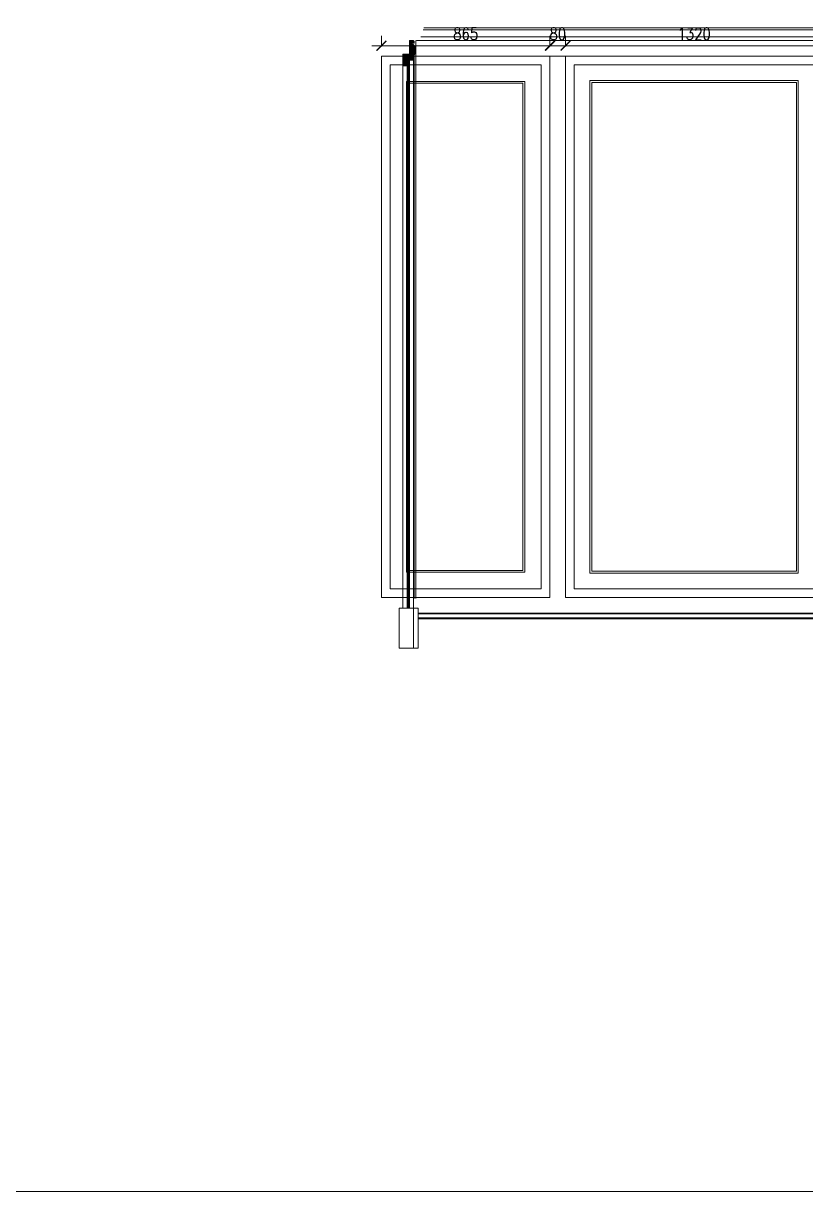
# Model space of a CAD drawing. Header units: inches. Extents: x -20583 to 399182, y -24453 to 525552.
# Drawn here: x 37880 to 41901, y 30138 to 36147 of the extents above; entities that cross this region are included whole.
import ezdxf

# ---------------------------------------------------------------- set-up
doc = ezdxf.new("R2010")
doc.units = ezdxf.units.IN
doc.header["$LTSCALE"] = 1000
doc.header["$MEASUREMENT"] = 0
doc.header["$PDMODE"] = 35
doc.linetypes.add('HIDDEN2', pattern=[0.1875, 0.125, -0.0625])
for name, color, linetype, lineweight in [('GRC', 41, 'Continuous', 0), ('Sanitaire', 253, 'Continuous', 0), ('WOOD HATCH', 32, 'Continuous', 5), ('Wood treillis', 111, 'Continuous', 0)]:
    doc.layers.add(name, color=color, linetype=linetype, lineweight=lineweight)
doc.layers.add('WOOD 01', color=34, linetype='Continuous')
doc.layers.add('WOOD 02', color=32, linetype='Continuous')
doc.styles.add('ZZ-Dim All', font='romans.shx', dxfattribs={"width": 0.8})
doc.dimstyles.new('DIM-100', dxfattribs={"dimscale": 50, "dimtxt": 1.25, "dimasz": 1, "dimexe": 1, "dimexo": 1, "dimgap": 0.6, "dimtad": 1, "dimdec": 0, "dimrnd": 5, "dimdsep": 46, "dimtxsty": 'ZZ-Dim All', "dimblk1": 'ARCHTICK', "dimblk2": 'ARCHTICK', "dimsah": 1, "dimcen": 1, "dimdle": 1, "dimclrd": 256, "dimclre": 8, "dimclrt": 256, "dimazin": 2, "dimtfac": 1, "dimtdec": 0, "dimtix": 1, "dimtmove": 2, "dimatfit": 2, "dimfxl": 0.1, "dimtolj": 1, "dimtzin": 0, "dimlwd": -1, "dimlwe": -1, "dimarcsym": 0})

# ---------------------------------------------------------------- blocks, each defined once
blk = doc.blocks.new('_ARCHTICK')
at = {"color": 0, "linetype": 'ByBlock', "const_width": 0.15}
blk.add_lwpolyline([(-0.5, -0.5), (0.5, 0.5)], dxfattribs=at)
blk = doc.blocks.new('*D299')
at = {"layer": 'Defpoints', "color": 0, "transparency": 16777216}
for p in [(40586.87275149027, 36032.4999999221), (39720.24344430433, 35978.86699609306, 4.462596440762281e-06), (40586.87275149027, 35978.86699609307, 4.462596440762281e-06)]:
    blk.add_point(p, dxfattribs=at)
at = {"layer": 'Wood treillis', "color": 8, "linetype": 'HIDDEN2', "transparency": 16777216}
for p, q in [((39720.24344430433, 36028.86699609306), (39720.24344430433, 36082.4999999221)), ((40586.87275149027, 36028.86699609307), (40586.87275149027, 36082.4999999221))]:
    blk.add_line(p, q, dxfattribs=at)
at = {"layer": 'Wood treillis', "transparency": 16777216}
blk.add_line((39670.24344430433, 36032.4999999221), (40636.87275149027, 36032.4999999221), dxfattribs=at)
at = {"layer": 'Wood treillis', "transparency": 16777216, "xscale": 50, "yscale": 50, "zscale": 50, "rotation": 180}
blk.add_blockref('_ARCHTICK', (39720.24344430433, 36032.4999999221), dxfattribs=at)
at = {"layer": 'Wood treillis', "transparency": 16777216, "xscale": 50, "yscale": 50, "zscale": 50}
blk.add_blockref('_ARCHTICK', (40586.87275149027, 36032.4999999221), dxfattribs=at)
at = {"layer": 'Wood treillis', "transparency": 16777216, "insert": (40153.5580978973, 36093.7499999221), "char_height": 62.5, "attachment_point": 5, "style": 'ZZ-Dim All'}
blk.add_mtext('\\A1;865', dxfattribs=at)
blk = doc.blocks.new('*D300')
at = {"layer": 'Defpoints', "color": 0, "transparency": 16777216}
for p in [(40666.87275149033, 36032.4999999221), (40586.87275149027, 35978.86699609307, 4.462596440762281e-06), (40666.87275149033, 35978.86699609311, 4.462596440762281e-06)]:
    blk.add_point(p, dxfattribs=at)
at = {"layer": 'Wood treillis', "color": 8, "linetype": 'HIDDEN2', "transparency": 16777216}
for p, q in [((40586.87275149027, 36028.86699609307), (40586.87275149027, 36082.4999999221)), ((40666.87275149033, 36028.86699609311), (40666.87275149033, 36082.4999999221))]:
    blk.add_line(p, q, dxfattribs=at)
at = {"layer": 'Wood treillis', "transparency": 16777216}
for p, q in [((40586.87275149027, 36032.4999999221), (40536.87275149027, 36032.4999999221)), ((40586.87275149027, 36032.4999999221), (40666.87275149033, 36032.4999999221)), ((40666.87275149033, 36032.4999999221), (40716.87275149033, 36032.4999999221))]:
    blk.add_line(p, q, dxfattribs=at)
at = {"layer": 'Wood treillis', "transparency": 16777216, "xscale": 50, "yscale": 50, "zscale": 50}
blk.add_blockref('_ARCHTICK', (40586.87275149027, 36032.4999999221), dxfattribs=at)
at = {"layer": 'Wood treillis', "transparency": 16777216, "xscale": 50, "yscale": 50, "zscale": 50, "rotation": 180}
blk.add_blockref('_ARCHTICK', (40666.87275149033, 36032.4999999221), dxfattribs=at)
at = {"layer": 'Wood treillis', "transparency": 16777216, "insert": (40626.8727514903, 36093.7499999221), "char_height": 62.5, "attachment_point": 5, "style": 'ZZ-Dim All'}
blk.add_mtext('\\A1;80', dxfattribs=at)
blk = doc.blocks.new('*D301')
at = {"layer": 'Defpoints', "color": 0, "transparency": 16777216}
for p in [(41988.61093725765, 36032.4999999221), (40666.87275149033, 35978.86699609311, 4.462596440762281e-06), (41988.61093725765, 35978.86699609311, 4.462596440762281e-06)]:
    blk.add_point(p, dxfattribs=at)
at = {"layer": 'Wood treillis', "color": 8, "linetype": 'HIDDEN2', "transparency": 16777216}
for p, q in [((40666.87275149033, 36028.86699609311), (40666.87275149033, 36082.4999999221)), ((41988.61093725765, 36028.86699609311), (41988.61093725765, 36082.4999999221))]:
    blk.add_line(p, q, dxfattribs=at)
at = {"layer": 'Wood treillis', "transparency": 16777216}
blk.add_line((40616.87275149033, 36032.4999999221), (42038.61093725765, 36032.4999999221), dxfattribs=at)
at = {"layer": 'Wood treillis', "transparency": 16777216, "xscale": 50, "yscale": 50, "zscale": 50, "rotation": 180}
blk.add_blockref('_ARCHTICK', (40666.87275149033, 36032.4999999221), dxfattribs=at)
at = {"layer": 'Wood treillis', "transparency": 16777216, "xscale": 50, "yscale": 50, "zscale": 50}
blk.add_blockref('_ARCHTICK', (41988.61093725765, 36032.4999999221), dxfattribs=at)
at = {"layer": 'Wood treillis', "transparency": 16777216, "insert": (41327.74184437399, 36093.7499999221), "char_height": 62.5, "attachment_point": 5, "style": 'ZZ-Dim All'}
blk.add_mtext('\\A1;1320', dxfattribs=at)

msp = doc.modelspace()

# ---------------------------------------------------------------- hatches: boundary and pattern name
at = {"layer": 'WOOD HATCH', "lineweight": 0}
h = msp.add_hatch(dxfattribs=at)
h.set_pattern_fill('ANSI31', color=256, scale=20, angle=-270)
h.set_pattern_definition([(315.0000000000001, (63874.66788250743, 56241.47980415424), (1.767766952966368, 1.76776695296637), [])])
edge = h.paths.add_edge_path()
edge.add_arc((39855.43256988615, 36009.02145237643), 41.33739634733789, -46.21401280418121, -0.21420572075561495, ccw=False)
edge.add_line((39884.03666883643, 35979.17876717522), (39879.03666883644, 35979.17876717522))
edge.add_line((39879.03666883643, 35979.17876717517), (39879.0366688364, 35972.86690894885))
edge.add_line((39879.03666883637, 35972.8669089488), (39889.03666883642, 35972.86690894877))
edge.add_line((39889.03666883643, 35972.86690894897), (39889.03666883642, 35962.86690894898))
edge.add_arc((39890.21021474194, 35957.69146670109), 5.306826966505923, 102.7759351759692, 167.2030701107479)
edge.add_line((39885.03520286037, 35958.86690894885), (39865.03520286035, 35958.86690894888))
edge.add_line((39865.03520286042, 35958.86690894885), (39865.03520286042, 36008.86690894882))
edge.add_line((39865.03520286042, 36008.86690894891), (39865.03520286042, 36058.86690894888))
edge.add_line((39865.03520286042, 36058.86690894885), (39885.03520286044, 36058.86690894882))
edge.add_arc((39890.21021474194, 36060.04235119662), 5.30682696650643, 192.7969298892519, 257.224064824031)
edge.add_line((39889.03666883643, 36054.86690894885), (39889.03666883642, 36044.86690894887))
edge.add_line((39889.03666883649, 36044.86690894885), (39879.03666883644, 36044.86690894888))
edge.add_line((39879.03666883637, 36044.86690894891), (39879.0366688364, 36038.5550507226))
edge.add_line((39879.03666883631, 36038.55505072254), (39884.0366688363, 36038.55505072254))
edge.add_arc((39855.43256988609, 36008.71236552128), 41.33739634733737, 0.2142057207556718, 46.21401280418121, ccw=False)
h = msp.add_hatch(dxfattribs=at)
h.set_pattern_fill('ANSI31', color=256, scale=20, angle=-270)
h.set_pattern_definition([(135, (61467.67238829314, -7371.837274342968), (-1.767766952966368, -1.76776695296637), [])])
edge = h.paths.add_edge_path()
edge.add_line((39860.9335380086, 35962.86690890869), (39860.93353800854, 35937.63608656391))
edge.add_line((39860.93353800854, 35937.63608656391), (39856.93353800854, 35937.63608656391))
edge.add_arc((39853.32044856851, 35937.25042081522), 3.633614367458071, -95.90493682968258, 6.0927543843495755, ccw=False)
edge.add_line((39852.94662870333, 35933.63608656397), (39852.94662870333, 35929.63608656415))
edge.add_line((39852.94662870333, 35929.63608656415), (39830.93353800866, 35929.63608656409))
edge.add_line((39830.93353800866, 35929.63608656409), (39830.93353800866, 35989.63608656391))
edge.add_line((39830.93353800866, 35989.63608656391), (39865.04132605629, 35989.63608656403))
edge.add_line((39865.04132605629, 35989.63608656403), (39865.04132831795, 35962.86690890869))
edge.add_line((39865.04132831795, 35962.86690890869), (39860.9335380086, 35962.86690890869))

# ---------------------------------------------------------------- linework, layer by layer
at = {"layer": 'GRC', "lineweight": 0}
for p, q in [((49215.94262019551, 36123.53757253113, 5.50582695359656e-06), (39939.01461599936, 36123.53687626995, 4.60504562069656e-06)), ((49249.84952174389, 36058.86699609311, 5.50582695359656e-06), (39900.2077095689, 36058.86699609306, 5.50582695359656e-06)), ((49227.95557407703, 36078.66657070471, 5.50582695359656e-06), (39922.1016572357, 36078.66730398765, 5.50582695359656e-06)), ((49215.94262019545, 36114.89655839487, 5.50582695359656e-06), (39934.11461111729, 36114.89655839487, 5.50582695359656e-06))]:
    msp.add_line(p, q, dxfattribs=at)
at = {"layer": 'GRC', "lineweight": 0, "elevation": 4.462596440762281e-06}
for points in [[(40586.87275149033, 33193.61669927933), (39720.24344430445, 33193.86669927921), (39720.24344430433, 35978.86699609306), (40586.87275149027, 35978.86699609311)], [(41988.61093725765, 35978.86699609311), (40666.87275149033, 35978.86699609311), (40666.87275149033, 33193.86652871808), (41988.61093725765, 33193.86652871814)], [(40541.87275149027, 33238.86626035323), (39765.24344430433, 33238.86669927927), (39765.24344430439, 35933.86699609311), (40541.87275149033, 35933.86699609311)], [(41943.6109372577, 35933.86699609311), (40711.87275149027, 35933.86699609306), (40711.87275149027, 33238.86652871802), (41943.6109372577, 33238.86409079992)], [(40457.08275149035, 33323.65669927931), (39850.03344430431, 33323.65669927937), (39850.03344430437, 35849.07699609314), (40457.08275149035, 35849.07699609314)], [(40447.08275149041, 33333.65669927931), (39860.03344430448, 33333.65669927931), (39860.03344430454, 35839.07699609308), (40447.08275149047, 35839.07699609308)], [(41863.6109372577, 35853.86699609306), (40791.87275149021, 35853.86699609306), (40791.87275149027, 33318.86652871808), (41863.6109372577, 33318.86652871814)], [(41853.6109372577, 35843.866996093), (40801.87275149027, 35843.86699609306), (40801.87275149027, 33328.86652871814), (41853.6109372577, 33328.86652871808)]]:
    msp.add_lwpolyline(points, close=True, dxfattribs=at)
at = {"layer": 'Sanitaire', "color": 1}
msp.add_lwpolyline([(9699.582835498, 49213.38909278448), (87186.26423816543, 49213.38909278448), (87186.26423816543, 30138.13204251441), (9699.582835498, 30138.13204251441)], close=True, dxfattribs=at)
at = {"layer": 'WOOD 01', "lineweight": 0, "ltscale": 500}
for p, q in [((39896.76967734552, 36058.86690894885, 5.53617587629656e-06), (39896.76967734552, 33188.86652872605, 7.466017072896561e-06)), ((39896.76967734552, 36058.86690894885, 5.53617587629656e-06), (39896.76967734552, 33188.86652872605, 7.466017072896561e-06)), ((39889.03666883643, 36012.86690894885, 5.53617587629656e-06), (39889.03666883637, 33188.86652872611, 7.43508582429656e-06)), ((39856.93353800854, 35937.63608656391, 5.50582695359656e-06), (39856.9335380086, 33138.86652872611, 7.38777123119656e-06)), ((39860.93353800854, 35937.63608656391, 5.50582695359656e-06), (39860.93353800848, 33138.86652872611, 7.38777123119656e-06)), ((39865.03520286042, 35958.86690894885, 5.53617587629656e-06), (39865.03520286037, 33138.86652872611, 7.43239615049656e-06)), ((39885.03520286037, 35958.86690894885, 5.53617587629656e-06), (39885.03520286037, 32933.86652872605, 7.57024193199656e-06)), ((39830.93353800866, 35929.63608656409, 5.50582695359656e-06), (39830.93353800866, 33138.86652872611, 7.382391883696561e-06)), ((39852.94662870333, 35929.63608656415, 5.50582695359656e-06), (39852.94662870333, 33138.86652872611, 7.382391883696561e-06)), ((43037.74492215598, 33113.86652871848, 2.420600265362281e-06), (39909.03616109613, 33113.86652871848, 3.46383077819656e-06)), ((43037.74492215604, 33110.86652871837, 2.420600265362281e-06), (39909.03616109613, 33110.86652871843, 3.46383077819656e-06)), ((43037.74492215604, 33090.06979911494, 2.420600265362281e-06), (39909.03616109613, 33090.06979911505, 3.46383077819656e-06)), ((43037.74492215598, 33085.29002210723, 2.420600265362281e-06), (39909.03616109613, 33085.29002210741, 3.46383077819656e-06))]:
    msp.add_line(p, q, dxfattribs=at)
at = {"layer": 'WOOD 01', "lineweight": 0, "ltscale": 500, "elevation": 5.50582695359656e-06}
msp.add_lwpolyline([(39862.20196177514, 33823.21357201946), (39859.20196177502, 33823.21357201941, -0.4142135623730951), (39856.20196177514, 33820.21357201946), (39856.20196177508, 33817.21357201935, 1), (39856.20196177502, 33809.21357201935), (39856.20196177514, 33806.21357201941, -0.4142135623730951), (39859.20196177502, 33803.21357201941), (39862.20196177508, 33803.21357201941)], format="xyb", dxfattribs=at)
at = {"layer": 'WOOD 01', "lineweight": 0, "ltscale": 500, "elevation": 6.70357397259656e-06}
for points in [[(39810.93303026835, 33138.86652872594), (39909.03616109607, 33138.86652872611), (39909.03616109613, 32933.86652872605), (39810.93303026835, 32933.86652872617)], [(39885.03469512012, 32933.86652872611), (39909.03616109613, 32933.86652872605), (39909.03616109613, 33138.90623736857), (39885.03469512006, 33138.90623736863)]]:
    msp.add_lwpolyline(points, close=True, dxfattribs=at)
at = {"layer": 'WOOD 02', "lineweight": 0, "elevation": 5.53617587629656e-06}
msp.add_lwpolyline([(39896.76967734547, 36008.86690894885, -0.2034514228237687), (39884.03666883643, 35979.17876717522), (39879.03666883643, 35979.17876717517), (39879.03666883637, 35972.8669089488), (39889.03666883643, 35972.86690894897), (39889.03666883649, 35962.86690894885, 0.2887634354424831), (39885.03520286037, 35958.86690894885), (39865.03520286042, 35958.86690894885), (39865.03520286042, 36008.86690894891), (39865.03520286042, 36058.86690894885), (39885.03520286037, 36058.86690894897, 0.2887634354424831), (39889.03666883643, 36054.86690894885), (39889.03666883649, 36044.86690894885), (39879.03666883637, 36044.86690894891), (39879.03666883631, 36038.55505072254), (39884.03666883631, 36038.55505072254, -0.2034514228237687)], format="xyb", close=True, dxfattribs=at)
at = {"layer": 'WOOD HATCH', "lineweight": 0, "elevation": 5.50582695359656e-06}
msp.add_lwpolyline([(39860.9335380086, 35962.86690890869), (39860.93353800854, 35937.63608656391), (39856.93353800854, 35937.63608656391, -0.4769631668907726), (39852.94662870333, 35933.63608656397), (39852.94662870333, 35933.63608656397), (39852.94662870333, 35929.63608656415), (39830.93353800866, 35929.63608656409), (39830.93353800866, 35989.63608656391), (39830.93353800866, 35989.63608656391), (39865.04132605629, 35989.63608656403), (39865.04132831795, 35962.86690890869), (39860.9335380086, 35962.86690890869)], format="xyb", dxfattribs=at)
at = {"layer": 'Wood treillis', "color": 1}
msp.add_line((40586.87275149027, 35978.86699609311, 4.462596440762281e-06), (40666.87275149033, 35978.86699609311, 4.462596440762281e-06), dxfattribs=at)

# ---------------------------------------------------------------- dimensions: what is measured, and where the dimension line sits
for base, p1, p2, picture, middle in [((40586.87275149027, 36032.4999999221), (39720.24344430433, 35978.86699609306, 4.462596440762281e-06), (40586.87275149027, 35978.86699609307, 4.462596440762281e-06), '*D299', (40153.5580978973, 36093.7499999221)), ((40666.87275149033, 36032.4999999221), (40586.87275149027, 35978.86699609307, 4.462596440762281e-06), (40666.87275149033, 35978.86699609311, 4.462596440762281e-06), '*D300', (40626.8727514903, 36093.7499999221)), ((41988.61093725765, 36032.4999999221), (40666.87275149033, 35978.86699609311, 4.462596440762281e-06), (41988.61093725765, 35978.86699609311, 4.462596440762281e-06), '*D301', (41327.74184437399, 36093.7499999221))]:
    dim = msp.add_linear_dim(base=base, p1=p1, p2=p2, dimstyle='DIM-100', dxfattribs=at)
    dim.commit()
    dim.dimension.update_dxf_attribs({"geometry": picture, "text_midpoint": middle})

doc.saveas('drawing.dxf')
